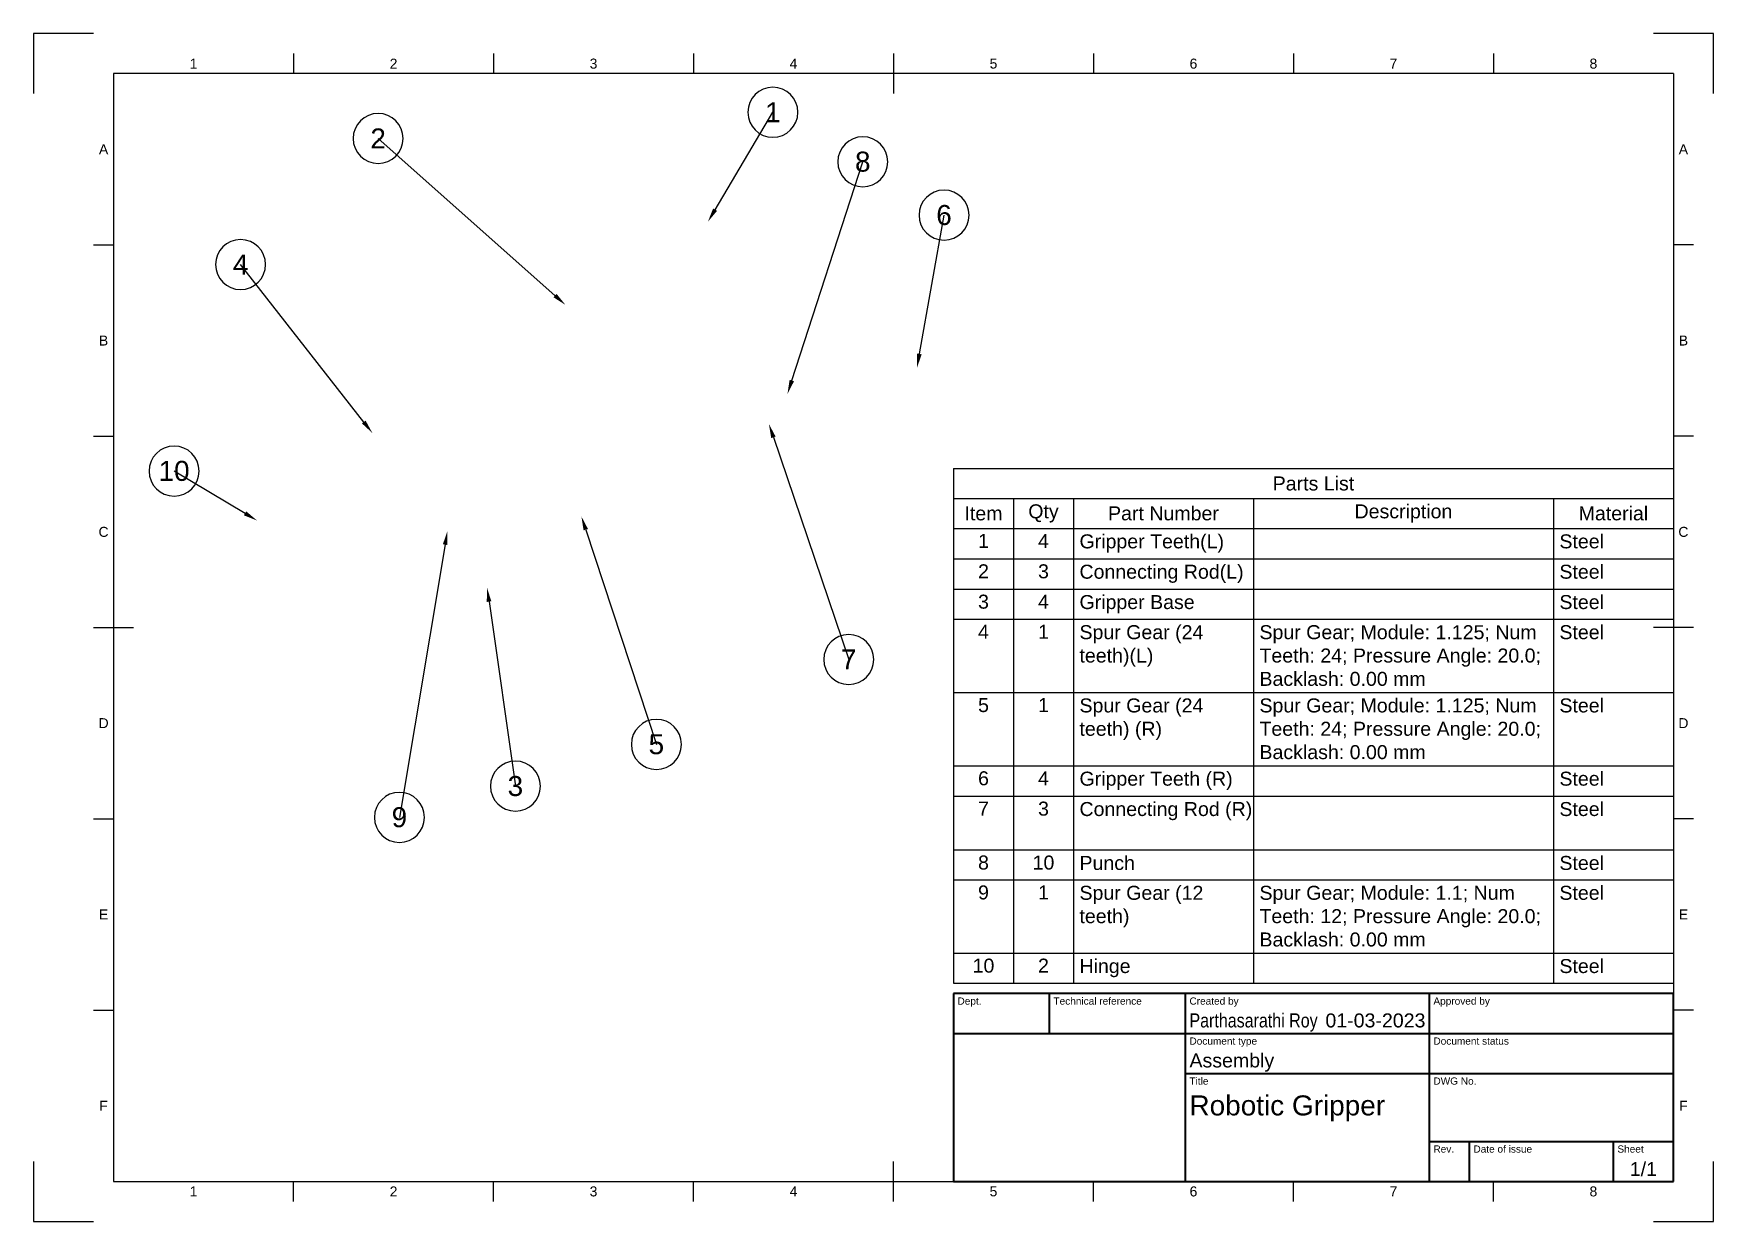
# Paper-space layout 'Sheet1' of a CAD drawing. Header units: millimetres. Extents: x 0 to 420, y 0 to 297.
import ezdxf
from ezdxf import colors
from ezdxf.entities.mleader import LeaderData, LeaderLine
from ezdxf.enums import TextEntityAlignment as Align
from ezdxf.math import Vec2, Vec3

# ---------------------------------------------------------------- set-up
doc = ezdxf.new("R2010")
doc.units = ezdxf.units.MM
doc.header["$LTSCALE"] = 0.75
for name, color, linetype, lineweight in [('Balloons', 7, 'Continuous', 25), ('BORDER', 7, 'Continuous', 25), ('Parts Lists', 7, 'Continuous', 25), ('TITLEBLOCK', 7, 'Continuous', 35)]:
    doc.layers.add(name, color=color, linetype=linetype, lineweight=lineweight)
doc.styles.add('FusionTitle', font='arial.ttf')
doc.styles.get("Standard").update_dxf_attribs({"font": 'arial.ttf'})

# ---------------------------------------------------------------- blocks, each defined once
blk = doc.blocks.new('ISO_A3_SHEET')
at = {"layer": 'BORDER'}
for p, q in [((65, 292), (65, 287)), ((115, 292), (115, 287)), ((165, 292), (165, 287)), ((215, 292), (215, 282)), ((265, 292), (265, 287)), ((315, 292), (315, 287)), ((365, 292), (365, 287)), ((410, 287), (20, 287)), ((20, 287), (20, 10)), ((410, 287), (410, 10)), ((15, 244.16666), (20, 244.16666)), ((415, 244.16666), (410, 244.16666)), ((15, 196.33333), (20, 196.33333)), ((415, 196.33333), (410, 196.33333)), ((15, 148.5), (25, 148.5)), ((415, 148.5), (405, 148.5)), ((15, 100.66667), (20, 100.66667)), ((415, 100.66667), (410, 100.66667)), ((15, 52.83334), (20, 52.83334)), ((415, 52.83334), (410, 52.83334)), ((215, 5), (215, 15)), ((20, 10), (410, 10)), ((65, 5), (65, 10)), ((115, 5), (115, 10)), ((165, 5), (165, 10)), ((265, 5), (265, 10)), ((315, 5), (315, 10)), ((365, 5), (365, 10))]:
    blk.add_line(p, q, dxfattribs=at)
at = {"layer": 'Defpoints'}
for p, q in [((15, 297), (0, 297)), ((0, 297), (0, 282)), ((420, 297), (405, 297)), ((420, 282), (420, 297)), ((0, 15), (0, 0)), ((420, 0), (420, 15)), ((0, 0), (15, 0)), ((405, 0), (420, 0))]:
    blk.add_line(p, q, dxfattribs=at)
at = {"layer": 'BORDER', "style": 'FusionTitle'}
for s, p in [('1', (40, 289.5)), ('2', (90, 289.5)), ('3', (140, 289.5)), ('4', (190, 289.5)), ('5', (240, 289.5)), ('6', (290, 289.5)), ('7', (340, 289.5)), ('8', (390, 289.5)), ('A', (17.5, 268.08333)), ('A', (412.5, 268.08333)), ('B', (17.5, 220.25)), ('B', (412.5, 220.25)), ('C', (17.5, 172.41667)), ('C', (412.5, 172.41667)), ('D', (17.5, 124.58334)), ('D', (412.5, 124.58334)), ('E', (17.5, 76.75001)), ('E', (412.5, 76.75001)), ('F', (17.5, 28.91668)), ('F', (412.5, 28.91668)), ('1', (40, 7.5)), ('2', (90, 7.5)), ('3', (140, 7.5)), ('4', (190, 7.5)), ('5', (240, 7.5)), ('6', (290, 7.5)), ('7', (340, 7.5)), ('8', (390, 7.5))]:
    blk.add_text(s, height=2.5, dxfattribs=at).set_placement(p, align=Align.MIDDLE)
blk = doc.blocks.new('ISO_TITLEBLOCK')
at = {"layer": 'TITLEBLOCK'}
for p, q in [((0, 47), (-180, 47)), ((-180, 47), (-180, 0)), ((-156, 37), (-156, 47)), ((-122, 0), (-122, 47)), ((-61, 0), (-61, 47)), ((0, 0), (0, 47)), ((-180, 37), (0, 37)), ((-122, 27), (0, 27)), ((-61, 10), (0, 10)), ((-51, 0), (-51, 10)), ((-15, 0), (-15, 10)), ((-180, 0), (0, 0))]:
    blk.add_line(p, q, dxfattribs=at)
at = {"layer": 'TITLEBLOCK', "style": 'FusionTitle'}
for s, p in [('Dept.', (-179, 46)), ('Technical reference', (-155, 46)), ('Created by', (-121, 46)), ('Approved by', (-60, 46)), ('Document type', (-121, 36)), ('Document status', (-60, 36)), ('Title', (-121, 26)), ('DWG No.', (-60, 26)), ('Rev.', (-60, 9)), ('Date of issue', (-50, 9)), ('Sheet', (-14, 9))]:
    blk.add_text(s, height=1.8, dxfattribs=at).set_placement(p, align=Align.TOP_LEFT)
for tag, height, p in [('DEPT', 3.5, (-179, 42)), ('TECHNICAL_REFERENCE', 3.5, (-155, 42)), ('CREATED_BY', 3.5, (-121, 42)), ('APPROVED_BY', 3.5, (-60, 42)), ('DOCUMENT_TYPE', 3.5, (-121, 32)), ('DOCUMENT_STATUS', 3.5, (-60, 32)), ('TITLE_1', 5, (-121, 21.5)), ('TITLE_2', 5, (-121, 14)), ('TITLE_3', 5, (-121, 6.5)), ('DATE_OF_ISSUE', 3.5, (-50, 5))]:
    blk.add_attdef(tag, text='', height=height, dxfattribs=at).set_placement(p, align=Align.TOP_LEFT)
for tag, p in [('CREATED_DATE', (-62, 42)), ('APPROVED_DATE', (-0.99, 42))]:
    blk.add_attdef(tag, text='', height=3.5, dxfattribs=at).set_placement(p, align=Align.TOP_RIGHT)
for tag, height, p in [('DRAWING_NUMBER', 5, (-30.5, 19.75)), ('REV', 3.5, (-56, 4.85)), ('SHEET', 3.5, (-7.5, 4.85))]:
    blk.add_attdef(tag, text='', height=height, dxfattribs=at).set_placement(p, align=Align.TOP_CENTER)
blk = doc.blocks.new('*T19')
at = {"layer": 'Parts Lists', "color": 0, "linetype": 'ByBlock', "lineweight": -2, "transparency": 16777216}
for p, q in [((0, 0), (180, 0)), ((0, 0), (0, -128.65)), ((180, 0), (180, -128.65)), ((0, -7.47), (180, -7.47)), ((15, -7.47), (15, -128.65)), ((30, -7.47), (30, -128.65)), ((75, -7.47), (75, -128.65)), ((150, -7.47), (150, -128.65)), ((0, -14.93), (180, -14.93)), ((0, -22.52), (180, -22.52)), ((0, -30.11), (180, -30.11)), ((0, -37.64), (180, -37.64)), ((0, -55.96), (180, -55.96)), ((0, -74.27), (180, -74.27)), ((0, -81.86), (180, -81.86)), ((0, -95.34), (180, -95.34)), ((0, -102.81), (180, -102.81)), ((0, -121.12), (180, -121.12)), ((0, -128.65), (180, -128.65))]:
    blk.add_line(p, q, dxfattribs=at)
at = {"layer": 'Parts Lists', "color": 0, "transparency": 16777216, "char_height": 3.5}
for s, insert, width, attachment_point in [('Parts List', (90, -3.73), 177.2, 5), ('Item', (7.5, -11.2), 12.2, 5), ('Qty', (22.5, -11.2), 12.2, 5), ('Part Number', (52.5, -11.2), 42.2, 5), ('Description', (112.5, -11.2), 72.2, 5), ('Material', (165, -11.2), 27.2, 5), ('1', (7.5, -16.33), 12.2, 2), ('4', (22.5, -16.33), 12.2, 2), ('Gripper Teeth(L)', (31.5, -16.43), 42, 1), ('Steel', (151.5, -16.43), 27, 1), ('2', (7.5, -23.92), 12.2, 2), ('3', (22.5, -23.92), 12.2, 2), ('Connecting Rod(L)', (31.5, -24.02), 42, 1), ('Steel', (151.5, -24.02), 27, 1), ('3', (7.5, -31.51), 12.2, 2), ('4', (22.5, -31.51), 12.2, 2), ('Gripper Base', (31.5, -31.61), 42, 1), ('Steel', (151.5, -31.61), 27, 1), ('4', (7.5, -39.04), 12.2, 2), ('1', (22.5, -39.04), 12.2, 2), ('Spur Gear (24 teeth)(L)', (31.5, -39.14), 42, 1), ('Spur Gear; Module: 1.125; Num Teeth: 24; Pressure Angle: 20.0; Backlash: 0.00 mm', (76.5, -39.14), 72, 1), ('Steel', (151.5, -39.14), 27, 1), ('5', (7.5, -57.36), 12.2, 2), ('1', (22.5, -57.36), 12.2, 2), ('Spur Gear (24 teeth) (R)', (31.5, -57.46), 42, 1), ('Spur Gear; Module: 1.125; Num Teeth: 24; Pressure Angle: 20.0; Backlash: 0.00 mm', (76.5, -57.46), 72, 1), ('Steel', (151.5, -57.46), 27, 1), ('Gripper Teeth (R)', (31.5, -75.77), 42, 1), ('Steel', (151.5, -75.77), 27, 1), ('6', (7.5, -75.67), 12.2, 2), ('4', (22.5, -75.67), 12.2, 2), ('7', (7.5, -83.26), 12.2, 2), ('3', (22.5, -83.26), 12.2, 2), ('Connecting Rod (R)', (31.5, -83.36), 42, 1), ('Steel', (151.5, -83.36), 27, 1), ('8', (7.5, -96.74), 12.2, 2), ('10', (22.5, -96.74), 12.2, 2), ('Punch', (31.5, -96.84), 42, 1), ('Steel', (151.5, -96.84), 27, 1), ('9', (7.5, -104.21), 12.2, 2), ('1', (22.5, -104.21), 12.2, 2), ('Spur Gear (12 teeth)', (31.5, -104.31), 42, 1), ('Spur Gear; Module: 1.1; Num Teeth: 12; Pressure Angle: 20.0; Backlash: 0.00 mm', (76.5, -104.31), 72, 1), ('Steel', (151.5, -104.31), 27, 1), ('10', (7.5, -122.52), 12.2, 2), ('2', (22.5, -122.52), 12.2, 2), ('Hinge', (31.5, -122.62), 42, 1), ('Steel', (151.5, -122.62), 27, 1)]:
    blk.add_mtext(s, dxfattribs=dict(at, insert=insert, width=width, attachment_point=attachment_point))
blk = doc.blocks.new('*B153')
at = {"transparency": 16777216}
for start, end in [(90, 270), (270, 90)]:
    blk.add_arc((0, 0), 6.25, start, end, dxfattribs=at)
at = {"transparency": 16777216, "insert": (0, 0), "char_height": 5, "attachment_point": 5}
blk.add_mtext('9', dxfattribs=at)
blk = doc.blocks.new('*B154')
at = {"transparency": 16777216}
for start, end in [(90, 270), (270, 90)]:
    blk.add_arc((0, 0), 6.25, start, end, dxfattribs=at)
at = {"transparency": 16777216, "insert": (0, 0), "char_height": 5, "attachment_point": 5}
blk.add_mtext('10', dxfattribs=at)
blk = doc.blocks.new('*B155')
at = {"transparency": 16777216}
for start, end in [(90, 270), (270, 90)]:
    blk.add_arc((0, 0), 6.25, start, end, dxfattribs=at)
at = {"transparency": 16777216, "insert": (0, 0), "char_height": 5, "attachment_point": 5}
blk.add_mtext('7', dxfattribs=at)
blk = doc.blocks.new('*B156')
at = {"transparency": 16777216}
for start, end in [(90, 270), (270, 90)]:
    blk.add_arc((0, 0), 6.25, start, end, dxfattribs=at)
at = {"transparency": 16777216, "insert": (0, 0), "char_height": 5, "attachment_point": 5}
blk.add_mtext('8', dxfattribs=at)
blk = doc.blocks.new('*B157')
at = {"transparency": 16777216}
for start, end in [(90, 270), (270, 90)]:
    blk.add_arc((0, 0), 6.25, start, end, dxfattribs=at)
at = {"transparency": 16777216, "insert": (0, 0), "char_height": 5, "attachment_point": 5}
blk.add_mtext('6', dxfattribs=at)
blk = doc.blocks.new('*B158')
at = {"transparency": 16777216}
for start, end in [(90, 270), (270, 90)]:
    blk.add_arc((0, 0), 6.25, start, end, dxfattribs=at)
at = {"transparency": 16777216, "insert": (0, 0), "char_height": 5, "attachment_point": 5}
blk.add_mtext('4', dxfattribs=at)
blk = doc.blocks.new('*B159')
at = {"transparency": 16777216}
for start, end in [(90, 270), (270, 90)]:
    blk.add_arc((0, 0), 6.25, start, end, dxfattribs=at)
at = {"transparency": 16777216, "insert": (0, 0), "char_height": 5, "attachment_point": 5}
blk.add_mtext('3', dxfattribs=at)
blk = doc.blocks.new('*B160')
at = {"transparency": 16777216}
for start, end in [(90, 270), (270, 90)]:
    blk.add_arc((0, 0), 6.25, start, end, dxfattribs=at)
at = {"transparency": 16777216, "insert": (0, 0), "char_height": 5, "attachment_point": 5}
blk.add_mtext('2', dxfattribs=at)
blk = doc.blocks.new('*B161')
at = {"transparency": 16777216}
for start, end in [(90, 270), (270, 90)]:
    blk.add_arc((0, 0), 6.25, start, end, dxfattribs=at)
at = {"transparency": 16777216, "insert": (0, 0), "char_height": 5, "attachment_point": 5}
blk.add_mtext('5', dxfattribs=at)
blk = doc.blocks.new('*B162')
at = {"transparency": 16777216}
for start, end in [(90, 270), (270, 90)]:
    blk.add_arc((0, 0), 6.25, start, end, dxfattribs=at)
at = {"transparency": 16777216, "insert": (0, 0), "char_height": 5, "attachment_point": 5}
blk.add_mtext('1', dxfattribs=at)

psp = doc.layouts.new('Sheet1')

# ---------------------------------------------------------------- block references
psp.add_blockref('*T19', (230, 188.22))
at = {"layer": 'BORDER'}
psp.add_blockref('ISO_A3_SHEET', (0, 0), dxfattribs=at)
at = {"layer": 'TITLEBLOCK'}
ref = psp.add_blockref('ISO_TITLEBLOCK', (410, 10), dxfattribs=at)
ref.add_attrib('DOCUMENT_TYPE', 'Assembly', dxfattribs={"height": 3.5, "style": 'FusionTitle'}).set_placement((289, 42), align=Align.TOP_LEFT)
ref.add_attrib('CREATED_DATE', '01-03-2023', dxfattribs={"height": 3.5, "style": 'FusionTitle'}).set_placement((348, 52), align=Align.TOP_RIGHT)
ref.add_attrib('SHEET', '1/1', dxfattribs={"height": 3.5, "style": 'FusionTitle'}).set_placement((402.5, 14.85), align=Align.TOP_CENTER)
ref.add_attrib('TITLE_1', 'Robotic Gripper', dxfattribs={"height": 5, "style": 'FusionTitle'}).set_placement((289, 31.5), align=Align.TOP_LEFT)
ref.add_attrib('CREATED_BY', 'Parthasarathi Roy', dxfattribs={"height": 3.5, "style": 'FusionTitle', "width": 0.819189}).set_placement((289, 52), align=Align.TOP_LEFT)

# ---------------------------------------------------------------- leaders
at = {"layer": 'Balloons'}
ml = psp.add_multileader_block('Standard', dxfattribs=at)
ml.set_content('*B162', color=256)
ml.set_leader_properties()
ml.build(insert=Vec2(0, 0))
ml.multileader.update_dxf_attribs({"has_dogleg": 0, "arrow_head_size": 3.5, "block_connection_type": 1})
ctx = ml.context
ctx.base_point, ctx.char_height, ctx.arrow_head_size = Vec3(184.85, 277.32), 3.5, 3.5
ctx.attachment_type = 1
notes = []
notes.append((ctx, [(0, (1, 1, 0), (176.85, 277.32), (1, 0), 8, [(0, [(168.6, 249.96)], 0, [])])]))
ctx.block.insert = Vec3(184.85, 277.32)
ml = psp.add_multileader_block('Standard', dxfattribs=at)
ml.set_content('*B160', color=256)
ml.set_leader_properties()
ml.build(insert=Vec2(0, 0))
ml.multileader.update_dxf_attribs({"has_dogleg": 0, "arrow_head_size": 3.5, "block_connection_type": 1})
ctx = ml.context
ctx.base_point, ctx.char_height, ctx.arrow_head_size = Vec3(86.14, 270.78), 3.5, 3.5
ctx.attachment_type = 1
notes.append((ctx, [(1, (1, 1, 0), (94.14, 270.78), (-1, 0), 8, [(0, [(132.98, 229.17)], 0, [])])]))
ctx.block.insert = Vec3(86.14, 270.78)
ml = psp.add_multileader_block('Standard', dxfattribs=at)
ml.set_content('*B156', color=256)
ml.set_leader_properties()
ml.build(insert=Vec2(0, 0))
ml.multileader.update_dxf_attribs({"has_dogleg": 0, "arrow_head_size": 3.5, "block_connection_type": 1})
ctx = ml.context
ctx.base_point, ctx.char_height, ctx.arrow_head_size = Vec3(207.32, 264.95), 3.5, 3.5
ctx.attachment_type = 1
notes.append((ctx, [(0, (1, 1, 0), (199.32, 264.95), (1, 0), 8, [(0, [(188.49, 206.91)], 0, [])])]))
ctx.block.insert = Vec3(207.32, 264.95)
ml = psp.add_multileader_block('Standard', dxfattribs=at)
ml.set_content('*B157', color=256)
ml.set_leader_properties()
ml.build(insert=Vec2(0, 0))
ml.multileader.update_dxf_attribs({"has_dogleg": 0, "arrow_head_size": 3.5, "block_connection_type": 1})
ctx = ml.context
ctx.base_point, ctx.char_height, ctx.arrow_head_size = Vec3(227.63, 251.61), 3.5, 3.5
ctx.attachment_type = 1
notes.append((ctx, [(0, (1, 1, 0), (219.63, 251.61), (1, 0), 8, [(0, [(220.87, 213.45)], 0, [])])]))
ctx.block.insert = Vec3(227.63, 251.61)
ml = psp.add_multileader_block('Standard', dxfattribs=at)
ml.set_content('*B158', color=256)
ml.set_leader_properties()
ml.build(insert=Vec2(0, 0))
ml.multileader.update_dxf_attribs({"has_dogleg": 0, "arrow_head_size": 3.5, "block_connection_type": 1})
ctx = ml.context
ctx.base_point, ctx.char_height, ctx.arrow_head_size = Vec3(51.76, 239.26), 3.5, 3.5
ctx.attachment_type = 1
notes.append((ctx, [(1, (1, 1, 0), (59.76, 239.26), (-1, 0), 8, [(0, [(84.71, 197.12)], 0, [])])]))
ctx.block.insert = Vec3(51.76, 239.26)
ml = psp.add_multileader_block('Standard', dxfattribs=at)
ml.set_content('*B155', color=256)
ml.set_leader_properties()
ml.build(insert=Vec2(0, 0))
ml.multileader.update_dxf_attribs({"has_dogleg": 0, "arrow_head_size": 3.5, "block_connection_type": 1})
ctx = ml.context
ctx.base_point, ctx.char_height, ctx.arrow_head_size = Vec3(203.8, 140.5), 3.5, 3.5
ctx.attachment_type = 1
notes.append((ctx, [(0, (1, 1, 0), (195.8, 140.5), (1, 0), 8, [(0, [(183.85, 199.37)], 0, [])])]))
ctx.block.insert = Vec3(203.8, 140.5)
ml = psp.add_multileader_block('Standard', dxfattribs=at)
ml.set_content('*B154', color=256)
ml.set_leader_properties()
ml.build(insert=Vec2(0, 0))
ml.multileader.update_dxf_attribs({"has_dogleg": 0, "arrow_head_size": 3.5, "block_connection_type": 1})
ctx = ml.context
ctx.base_point, ctx.char_height, ctx.arrow_head_size = Vec3(35.12, 187.62), 3.5, 3.5
ctx.attachment_type = 1
notes.append((ctx, [(0, (1, 1, 0), (27.12, 187.62), (1, 0), 8, [(0, [(55.87, 175.25)], 0, [])])]))
ctx.block.insert = Vec3(35.12, 187.62)
ml = psp.add_multileader_block('Standard', dxfattribs=at)
ml.set_content('*B153', color=256)
ml.set_leader_properties()
ml.build(insert=Vec2(0, 0))
ml.multileader.update_dxf_attribs({"has_dogleg": 0, "arrow_head_size": 3.5, "block_connection_type": 1})
ctx = ml.context
ctx.base_point, ctx.char_height, ctx.arrow_head_size = Vec3(91.46, 101.03), 3.5, 3.5
ctx.attachment_type = 1
notes.append((ctx, [(1, (1, 1, 0), (99.46, 101.03), (-1, 0), 8, [(0, [(103.48, 172.67)], 0, [])])]))
ctx.block.insert = Vec3(91.46, 101.03)
ml = psp.add_multileader_block('Standard', dxfattribs=at)
ml.set_content('*B161', color=256)
ml.set_leader_properties()
ml.build(insert=Vec2(0, 0))
ml.multileader.update_dxf_attribs({"has_dogleg": 0, "arrow_head_size": 3.5, "block_connection_type": 1})
ctx = ml.context
ctx.base_point, ctx.char_height, ctx.arrow_head_size = Vec3(155.71, 119.28), 3.5, 3.5
ctx.attachment_type = 1
notes.append((ctx, [(0, (1, 1, 0), (147.71, 119.28), (1, 0), 8, [(0, [(136.97, 176.27)], 0, [])])]))
ctx.block.insert = Vec3(155.71, 119.28)
ml = psp.add_multileader_block('Standard', dxfattribs=at)
ml.set_content('*B159', color=256)
ml.set_leader_properties()
ml.build(insert=Vec2(0, 0))
ml.multileader.update_dxf_attribs({"has_dogleg": 0, "arrow_head_size": 3.5, "block_connection_type": 1})
ctx = ml.context
ctx.base_point, ctx.char_height, ctx.arrow_head_size = Vec3(120.46, 108.83), 3.5, 3.5
ctx.attachment_type = 1
notes.append((ctx, [(0, (1, 1, 0), (112.46, 108.83), (1, 0), 8, [(0, [(113.38, 158.43)], 0, [])])]))
ctx.block.insert = Vec3(120.46, 108.83)
for ctx, leaders in notes:
    for number, flags, end, landing, length, lines in leaders:
        leader = LeaderData()
        leader.index, (leader.has_last_leader_line, leader.has_dogleg_vector, leader.attachment_direction) = number, flags
        leader.last_leader_point, leader.dogleg_vector, leader.dogleg_length = Vec3(end), Vec3(landing), length
        for number, points, colour, breaks in lines:
            line = LeaderLine()
            line.index, line.vertices, line.color, line.breaks = number, Vec3.list(points), colors.encode_raw_color(colour), breaks
            leader.lines.append(line)
        ctx.leaders.append(leader)

doc.saveas('drawing.dxf')
